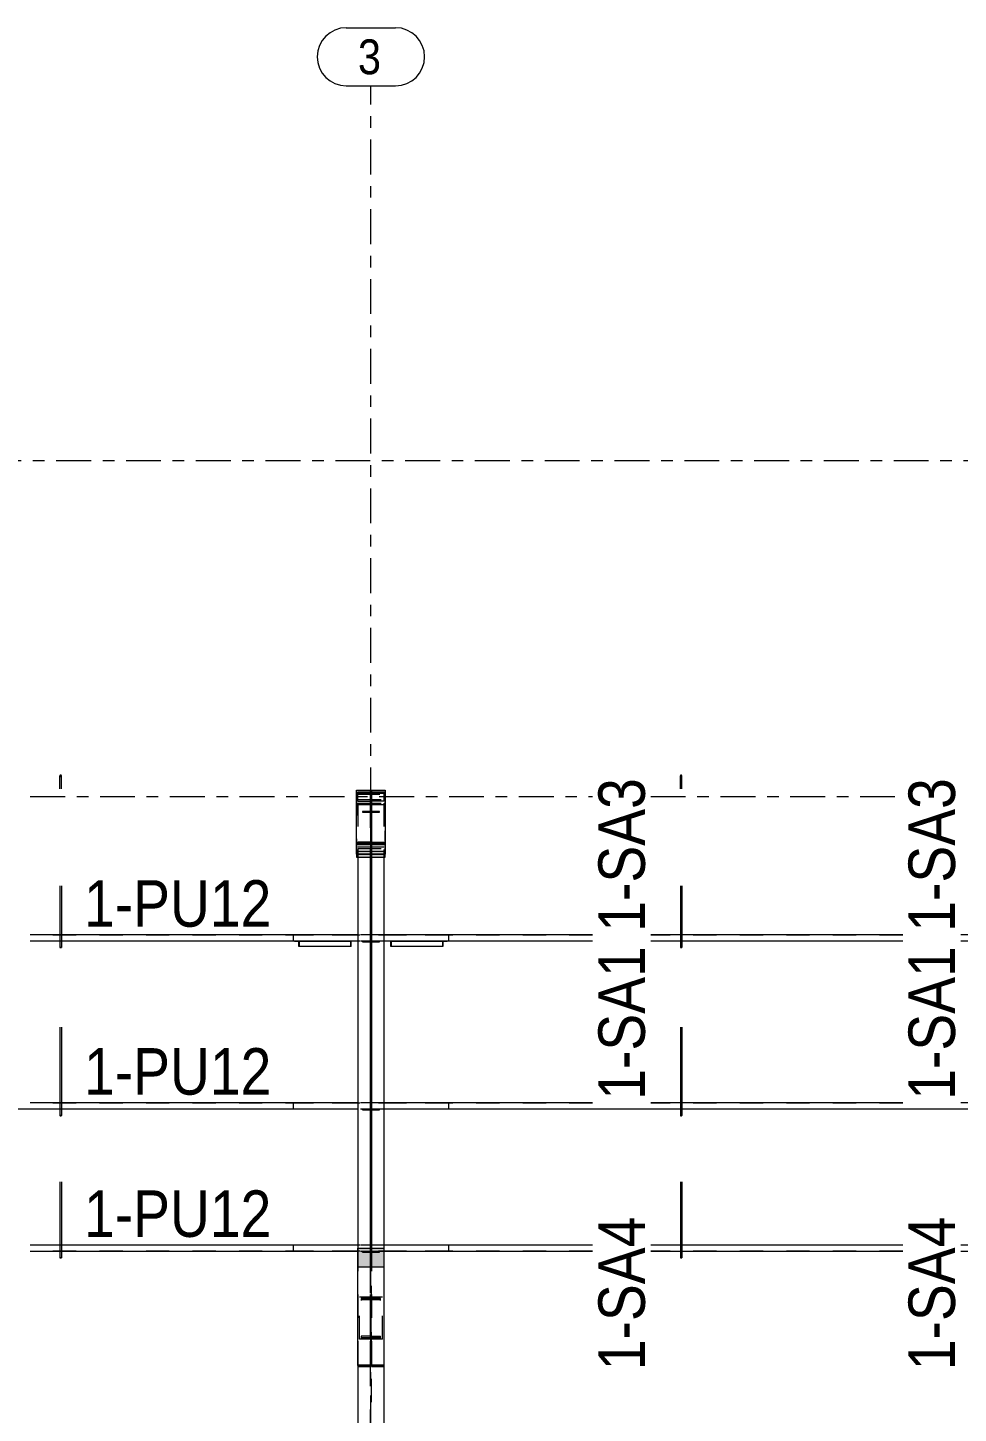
# Model space of a CAD drawing. Header units: millimetres. Extents: x -49 to 1122, y -181 to 639.
# Drawn here: x 713.6 to 793.6, y 69.5 to 188.6 of the extents above; entities that cross this region are included whole.
import ezdxf

# ---------------------------------------------------------------- set-up
doc = ezdxf.new("R2010")
doc.units = ezdxf.units.MM
for name, pattern in [('XKITLINE00', [0]), ('XKITLINE02', [4, 2, -2]), ('XKITLINE03', [6, 3, -1, 1, -1])]:
    doc.linetypes.add(name, pattern=pattern)
for name, color, linetype, lineweight in [('Part', 2, 'Continuous', 0), ('PartMark', 7, 'Continuous', 0), ('S-grid', 1, 'Continuous', 0)]:
    doc.layers.add(name, color=color, linetype=linetype, lineweight=lineweight)
doc.styles.add('ARIAL', font='ARIAL.TTF')

# ---------------------------------------------------------------- blocks, each defined once
blk = doc.blocks.new('*A86')
at = {"layer": 'Part'}
blk.add_hatch(color=3, dxfattribs=at).paths.add_polyline_path([(716.39, 124.35), (716.44, 124.33), (716.46, 124.29), (716.44, 124.24), (716.39, 124.22), (716.34, 124.24), (716.32, 124.29), (716.34, 124.33)], flags=17)
blk = doc.blocks.new('*A89')
at = {"layer": 'Part'}
blk.add_hatch(color=3, dxfattribs=at).paths.add_polyline_path([(743.11, 117.28), (743.11, 83.68), (744.17, 83.68), (744.17, 82.06), (741.94, 82.06), (741.94, 83.68), (743, 83.68), (743, 117.28)], flags=17)
blk = doc.blocks.new('*A90')
at = {"layer": 'Part'}
blk.add_hatch(color=3, dxfattribs=at).paths.add_polyline_path([(740.83, 110.03), (740.83, 110.06), (741.35, 110.06), (741.35, 109.61), (741.32, 109.61), (741.32, 110.03)], flags=17)
blk = doc.blocks.new('*A91')
at = {"layer": 'Part'}
blk.add_hatch(color=3, dxfattribs=at).paths.add_polyline_path([(744.76, 109.61), (744.76, 110.06), (745.28, 110.06), (745.28, 110.03), (744.79, 110.03), (744.79, 109.61)], flags=17)
blk = doc.blocks.new('*A92')
at = {"layer": 'Part'}
blk.add_hatch(color=3, dxfattribs=at).paths.add_polyline_path([(741.83, 117.55), (741.83, 117.82), (744.28, 117.82), (744.28, 117.55)], flags=17)
blk = doc.blocks.new('*A93')
at = {"layer": 'Part'}
blk.add_hatch(color=3, dxfattribs=at).paths.add_polyline_path([(741.83, 117.28), (741.83, 117.55), (744.28, 117.55), (744.28, 117.28)], flags=17)
blk = doc.blocks.new('*A94')
at = {"layer": 'Part'}
blk.add_hatch(color=3, dxfattribs=at).paths.add_polyline_path([(743.01, 117.82), (743.01, 118.44), (743.1, 118.44), (743.1, 117.82)], flags=17)
blk = doc.blocks.new('*A95')
at = {"layer": 'Part'}
blk.add_hatch(color=3, dxfattribs=at).paths.add_polyline_path([(769.72, 124.35), (769.77, 124.33), (769.79, 124.29), (769.77, 124.24), (769.72, 124.22), (769.68, 124.24), (769.66, 124.29), (769.68, 124.33)], flags=17)
blk = doc.blocks.new('*A97')
at = {"layer": 'Part'}
blk.add_hatch(color=3, dxfattribs=at).paths.add_polyline_path([(741.94, 122.76), (741.94, 122.91), (744.17, 122.91), (744.17, 122.76), (743.1, 122.76), (743.1, 118.59), (744.17, 118.59), (744.17, 118.44), (741.94, 118.44), (741.94, 118.59), (743.01, 118.59), (743.01, 122.76)], flags=17)
blk = doc.blocks.new('*A433')
at = {"layer": 'S-grid', "color": 1, "linetype": 'XKITLINE03', "lineweight": 0}
blk.add_line((-10, 151.39), (1096.06, 151.39), dxfattribs=at)
blk = doc.blocks.new('*A434')
at = {"layer": 'S-grid', "color": 1, "linetype": 'XKITLINE03', "lineweight": 0}
for p, q in [((713.77, 122.5), (762.11, 122.5)), ((767.11, 122.5), (788.77, 122.5))]:
    blk.add_line(p, q, dxfattribs=at)
blk = doc.blocks.new('*A796')
at = {"layer": 'Part', "color": 2, "linetype": 'XKITLINE00', "lineweight": 0}
for p, q in [((736.39, 83.39), (736.39, 83.94)), ((741.94, 83.94), (736.39, 83.94)), ((762.11, 83.94), (744.17, 83.94)), ((788.77, 83.94), (767.11, 83.94)), ((821.94, 83.94), (793.77, 83.94)), ((829.72, 83.94), (824.17, 83.94)), ((829.72, 83.94), (829.72, 83.39)), ((736.39, 83.39), (736.39, 83.39)), ((741.94, 83.39), (736.39, 83.39)), ((762.11, 83.39), (744.17, 83.39)), ((788.77, 83.39), (767.11, 83.39)), ((821.94, 83.39), (793.77, 83.39)), ((829.72, 83.39), (824.17, 83.39))]:
    blk.add_line(p, q, dxfattribs=at)
at = {"layer": 'Part', "color": 7, "linetype": 'XKITLINE02', "lineweight": 0}
for p, q in [((762.11, 83.92), (736.39, 83.92)), ((762.11, 83.41), (736.39, 83.41)), ((744.17, 83.94), (741.94, 83.94)), ((788.77, 83.92), (767.11, 83.92)), ((788.77, 83.41), (767.11, 83.41)), ((829.72, 83.92), (793.77, 83.92)), ((829.72, 83.41), (793.77, 83.41)), ((824.17, 83.94), (821.94, 83.94)), ((744.17, 83.39), (741.94, 83.39)), ((824.17, 83.39), (821.94, 83.39))]:
    blk.add_line(p, q, dxfattribs=at)
blk = doc.blocks.new('*A797')
at = {"layer": 'Part', "color": 2, "linetype": 'XKITLINE00', "lineweight": 0}
for p, q in [((736.39, 95.61), (736.39, 96.17)), ((741.94, 96.17), (736.39, 96.17)), ((736.39, 95.61), (736.39, 95.61)), ((741.94, 95.61), (736.39, 95.61)), ((762.11, 96.17), (744.17, 96.17)), ((821.94, 95.61), (744.17, 95.61)), ((788.77, 96.17), (767.11, 96.17)), ((821.94, 96.17), (793.77, 96.17)), ((829.72, 96.17), (824.17, 96.17)), ((829.72, 95.61), (824.17, 95.61)), ((829.72, 96.17), (829.72, 95.61))]:
    blk.add_line(p, q, dxfattribs=at)
at = {"layer": 'Part', "color": 7, "linetype": 'XKITLINE02', "lineweight": 0}
for p, q in [((762.11, 96.15), (736.39, 96.15)), ((829.72, 95.63), (736.39, 95.63)), ((744.17, 96.17), (741.94, 96.17)), ((744.17, 95.61), (741.94, 95.61)), ((788.77, 96.15), (767.11, 96.15)), ((829.72, 96.15), (793.77, 96.15)), ((824.17, 96.17), (821.94, 96.17)), ((824.17, 95.61), (821.94, 95.61))]:
    blk.add_line(p, q, dxfattribs=at)
blk = doc.blocks.new('*A798')
at = {"layer": 'Part', "color": 2, "linetype": 'XKITLINE00', "lineweight": 0}
for p, q in [((736.39, 110.06), (736.39, 110.61)), ((741.94, 110.61), (736.39, 110.61)), ((736.39, 110.06), (736.39, 110.06)), ((736.87, 110.06), (736.39, 110.06)), ((741.94, 110.06), (741.35, 110.06)), ((762.11, 110.61), (744.17, 110.61)), ((744.76, 110.06), (744.17, 110.06)), ((762.11, 110.06), (749.24, 110.06)), ((788.77, 110.61), (767.11, 110.61)), ((788.77, 110.06), (767.11, 110.06)), ((821.94, 110.61), (793.77, 110.61)), ((816.87, 110.06), (793.77, 110.06)), ((821.94, 110.06), (821.35, 110.06)), ((829.72, 110.61), (824.17, 110.61)), ((824.76, 110.06), (824.17, 110.06)), ((829.72, 110.06), (829.24, 110.06)), ((829.72, 110.61), (829.72, 110.06))]:
    blk.add_line(p, q, dxfattribs=at)
at = {"layer": 'Part', "color": 7, "linetype": 'XKITLINE02', "lineweight": 0}
for p, q in [((762.11, 110.59), (736.39, 110.59)), ((762.11, 110.08), (736.39, 110.08)), ((741.35, 110.06), (736.87, 110.06)), ((744.17, 110.61), (741.94, 110.61)), ((744.17, 110.06), (741.94, 110.06)), ((749.24, 110.06), (744.76, 110.06)), ((788.77, 110.59), (767.11, 110.59)), ((788.77, 110.08), (767.11, 110.08)), ((829.72, 110.59), (793.77, 110.59)), ((829.72, 110.08), (793.77, 110.08)), ((821.35, 110.06), (816.87, 110.06)), ((824.17, 110.61), (821.94, 110.61)), ((824.17, 110.06), (821.94, 110.06)), ((829.24, 110.06), (824.76, 110.06))]:
    blk.add_line(p, q, dxfattribs=at)
blk = doc.blocks.new('*A838')
at = {"layer": 'S-grid', "color": 1, "linetype": 'XKITLINE03', "lineweight": 0}
blk.add_line((743.06, -10), (743.06, 183.61), dxfattribs=at)
at = {"layer": 'S-grid', "color": 3, "style": 'ARIAL', "width": 0.85}
blk.add_text('3', height=3, dxfattribs=at).set_placement((741.94, 184.61))
blk = doc.blocks.new('*A841')
at = {"layer": 'Part', "color": 2, "linetype": 'XKITLINE00', "lineweight": 0}
for p, q in [((656.39, 83.39), (656.39, 83.94)), ((661.94, 83.94), (656.39, 83.94)), ((682.11, 83.94), (664.17, 83.94)), ((708.77, 83.94), (687.11, 83.94)), ((741.94, 83.94), (713.77, 83.94)), ((749.72, 83.94), (744.17, 83.94)), ((749.72, 83.94), (749.72, 83.39)), ((656.39, 83.39), (656.39, 83.39)), ((661.94, 83.39), (656.39, 83.39)), ((682.11, 83.39), (664.17, 83.39)), ((708.77, 83.39), (687.11, 83.39)), ((741.94, 83.39), (713.77, 83.39)), ((749.72, 83.39), (744.17, 83.39))]:
    blk.add_line(p, q, dxfattribs=at)
at = {"layer": 'Part', "color": 7, "linetype": 'XKITLINE02', "lineweight": 0}
for p, q in [((682.11, 83.92), (656.39, 83.92)), ((682.11, 83.41), (656.39, 83.41)), ((664.17, 83.94), (661.94, 83.94)), ((708.77, 83.92), (687.11, 83.92)), ((708.77, 83.41), (687.11, 83.41)), ((749.72, 83.92), (713.77, 83.92)), ((749.72, 83.41), (713.77, 83.41)), ((744.17, 83.94), (741.94, 83.94)), ((664.17, 83.39), (661.94, 83.39)), ((744.17, 83.39), (741.94, 83.39))]:
    blk.add_line(p, q, dxfattribs=at)
blk = doc.blocks.new('*A842')
at = {"layer": 'Part', "color": 2, "linetype": 'XKITLINE00', "lineweight": 0}
for p, q in [((656.39, 95.61), (656.39, 96.17)), ((661.94, 96.17), (656.39, 96.17)), ((656.39, 95.61), (656.39, 95.61)), ((661.94, 95.61), (656.39, 95.61)), ((682.11, 96.17), (664.17, 96.17)), ((741.94, 95.61), (664.17, 95.61)), ((708.77, 96.17), (687.11, 96.17)), ((741.94, 96.17), (713.77, 96.17)), ((749.72, 96.17), (744.17, 96.17)), ((749.72, 95.61), (744.17, 95.61)), ((749.72, 96.17), (749.72, 95.61))]:
    blk.add_line(p, q, dxfattribs=at)
at = {"layer": 'Part', "color": 7, "linetype": 'XKITLINE02', "lineweight": 0}
for p, q in [((682.11, 96.15), (656.39, 96.15)), ((749.72, 95.63), (656.39, 95.63)), ((664.17, 96.17), (661.94, 96.17)), ((664.17, 95.61), (661.94, 95.61)), ((708.77, 96.15), (687.11, 96.15)), ((749.72, 96.15), (713.77, 96.15)), ((744.17, 96.17), (741.94, 96.17)), ((744.17, 95.61), (741.94, 95.61))]:
    blk.add_line(p, q, dxfattribs=at)
blk = doc.blocks.new('*A843')
at = {"layer": 'Part', "color": 2, "linetype": 'XKITLINE00', "lineweight": 0}
for p, q in [((656.39, 110.06), (656.39, 110.61)), ((661.94, 110.61), (656.39, 110.61)), ((656.39, 110.06), (656.39, 110.06)), ((656.87, 110.06), (656.39, 110.06)), ((661.94, 110.06), (661.35, 110.06)), ((682.11, 110.61), (664.17, 110.61)), ((664.76, 110.06), (664.17, 110.06)), ((682.11, 110.06), (669.24, 110.06)), ((708.77, 110.61), (687.11, 110.61)), ((708.77, 110.06), (687.11, 110.06)), ((741.94, 110.61), (713.77, 110.61)), ((736.87, 110.06), (713.77, 110.06)), ((741.94, 110.06), (741.35, 110.06)), ((749.72, 110.61), (744.17, 110.61)), ((744.76, 110.06), (744.17, 110.06)), ((749.72, 110.06), (749.24, 110.06)), ((749.72, 110.61), (749.72, 110.06))]:
    blk.add_line(p, q, dxfattribs=at)
at = {"layer": 'Part', "color": 7, "linetype": 'XKITLINE02', "lineweight": 0}
for p, q in [((682.11, 110.59), (656.39, 110.59)), ((682.11, 110.08), (656.39, 110.08)), ((661.35, 110.06), (656.87, 110.06)), ((664.17, 110.61), (661.94, 110.61)), ((664.17, 110.06), (661.94, 110.06)), ((669.24, 110.06), (664.76, 110.06)), ((708.77, 110.59), (687.11, 110.59)), ((708.77, 110.08), (687.11, 110.08)), ((749.72, 110.59), (713.77, 110.59)), ((749.72, 110.08), (713.77, 110.08)), ((741.35, 110.06), (736.87, 110.06)), ((744.17, 110.61), (741.94, 110.61)), ((744.17, 110.06), (741.94, 110.06)), ((749.24, 110.06), (744.76, 110.06))]:
    blk.add_line(p, q, dxfattribs=at)
blk = doc.blocks.new('*A852')
at = {"layer": 'Part', "color": 2, "linetype": 'XKITLINE00', "lineweight": 0}
for p, q in [((716.34, 124.33), (716.32, 124.29)), ((716.32, 123.18), (716.32, 124.29)), ((716.32, 124.29), (716.34, 124.24)), ((716.39, 124.35), (716.34, 124.33)), ((716.34, 124.24), (716.39, 124.22)), ((716.44, 124.33), (716.39, 124.35)), ((716.39, 124.22), (716.44, 124.24)), ((716.46, 124.29), (716.44, 124.33)), ((716.44, 124.24), (716.46, 124.29)), ((716.46, 123.18), (716.46, 124.29))]:
    blk.add_line(p, q, dxfattribs=at)
blk = doc.blocks.new('*A853')
at = {"layer": 'Part', "color": 2, "linetype": 'XKITLINE00', "lineweight": 0}
for p, q in [((716.32, 114.84), (716.32, 110.61)), ((716.46, 114.84), (716.46, 110.61)), ((716.32, 110.06), (716.32, 109.51)), ((716.46, 110.06), (716.46, 109.51)), ((716.34, 109.52), (716.32, 109.51)), ((716.32, 109.51), (716.34, 109.51)), ((716.39, 109.52), (716.34, 109.52)), ((716.34, 109.51), (716.39, 109.51)), ((716.44, 109.52), (716.39, 109.52)), ((716.39, 109.51), (716.44, 109.51)), ((716.46, 109.51), (716.44, 109.52)), ((716.44, 109.51), (716.46, 109.51))]:
    blk.add_line(p, q, dxfattribs=at)
at = {"layer": 'Part', "color": 7, "linetype": 'XKITLINE02', "lineweight": 0}
for p, q in [((716.32, 110.61), (716.32, 110.06)), ((716.46, 110.61), (716.46, 110.06))]:
    blk.add_line(p, q, dxfattribs=at)
blk = doc.blocks.new('*A856')
at = {"layer": 'Part', "color": 7, "linetype": 'XKITLINE02', "lineweight": 0}
for p, q in [((743.89, 79.35), (742.22, 79.35)), ((742.22, 79.35), (742.22, 79.16)), ((742.22, 79.25), (743.02, 79.25)), ((743.02, 79.25), (743.02, 76.01)), ((743.09, 76.01), (743.09, 79.25)), ((743.09, 79.25), (743.89, 79.25)), ((743.89, 79.16), (743.89, 79.35)), ((743.02, 76.1), (742.22, 76.1)), ((742.22, 76.1), (742.22, 75.9)), ((742.22, 76), (743.89, 76)), ((743.09, 76.1), (743.89, 76.1)), ((743.89, 75.9), (743.89, 76.1))]:
    blk.add_line(p, q, dxfattribs=at)
blk = doc.blocks.new('*A857')
at = {"layer": 'Part', "color": 7, "linetype": 'XKITLINE02', "lineweight": 0}
for p, q in [((741.94, 121.94), (741.94, 117.28)), ((741.94, 121.94), (744.17, 121.94)), ((741.94, 121.81), (743, 121.81)), ((743, 121.81), (743, 22.44)), ((743.11, 22.44), (743.11, 121.81)), ((743.11, 121.81), (744.17, 121.81)), ((744.17, 121.94), (744.17, 117.28)), ((741.94, 118.18), (743, 118.18)), ((741.94, 118.05), (744.17, 118.05)), ((743.11, 118.18), (744.17, 118.18)), ((741.94, 83.68), (741.94, 73.59)), ((744.17, 83.68), (744.17, 73.59)), ((744.17, 22.44), (741.94, 22.44))]:
    blk.add_line(p, q, dxfattribs=at)
at = {"layer": 'Part', "color": 2, "linetype": 'XKITLINE00', "lineweight": 0}
for p, q in [((741.94, 117.28), (741.94, 83.68)), ((744.17, 117.28), (744.17, 83.68)), ((741.94, 73.59), (741.94, 22.44)), ((744.17, 73.59), (744.17, 22.44))]:
    blk.add_line(p, q, dxfattribs=at)
blk = doc.blocks.new('*A858')
at = {"layer": 'Part', "color": 7, "linetype": 'XKITLINE02', "lineweight": 0}
for p, q in [((743, 117.96), (743, 117.28)), ((743, 117.96), (743.11, 117.96)), ((743.11, 117.96), (743.11, 117.28)), ((743, 117.89), (743.11, 117.89)), ((743, 83.68), (743, 73.61)), ((743.11, 83.68), (743.11, 73.61)), ((744.17, 73.61), (741.94, 73.61))]:
    blk.add_line(p, q, dxfattribs=at)
at = {"layer": 'Part', "color": 2, "linetype": 'XKITLINE00', "lineweight": 0}
for p, q in [((743, 117.28), (743, 83.68)), ((743, 117.28), (743.11, 117.28)), ((743.11, 117.28), (743.11, 83.68)), ((741.94, 73.59), (741.94, 83.68)), ((741.94, 83.68), (743, 83.68)), ((743.11, 83.68), (744.17, 83.68)), ((744.17, 83.68), (744.17, 73.59)), ((741.94, 82.06), (744.17, 82.06)), ((744.17, 73.59), (741.94, 73.59))]:
    blk.add_line(p, q, dxfattribs=at)
blk = doc.blocks.new('*A860')
at = {"layer": 'Part', "color": 7, "linetype": 'XKITLINE02', "lineweight": 0}
for p, q in [((743.78, 95.61), (742.33, 95.61)), ((742.33, 95.56), (742.33, 95.61)), ((742.33, 95.56), (743.78, 95.56)), ((743.78, 95.56), (743.78, 95.61))]:
    blk.add_line(p, q, dxfattribs=at)
blk = doc.blocks.new('*A861')
at = {"layer": 'Part', "color": 7, "linetype": 'XKITLINE02', "lineweight": 0}
for p, q in [((743.03, 95.56), (743.08, 95.56)), ((743.03, 94.44), (743.03, 95.56)), ((743.03, 95.56), (743.08, 95.56)), ((743.08, 94.44), (743.08, 95.56)), ((743.03, 94.44), (743.08, 94.44))]:
    blk.add_line(p, q, dxfattribs=at)
blk = doc.blocks.new('*A862')
at = {"layer": 'Part', "color": 7, "linetype": 'XKITLINE02', "lineweight": 0}
for p, q in [((743.78, 83.39), (742.33, 83.39)), ((742.33, 83.33), (742.33, 83.39)), ((742.33, 83.33), (743.78, 83.33)), ((743.78, 83.33), (743.78, 83.39))]:
    blk.add_line(p, q, dxfattribs=at)
blk = doc.blocks.new('*A863')
at = {"layer": 'Part', "color": 7, "linetype": 'XKITLINE02', "lineweight": 0}
for p, q in [((743.03, 83.33), (743.08, 83.33)), ((743.03, 82.22), (743.03, 83.33)), ((743.03, 83.33), (743.08, 83.33)), ((743.03, 82.22), (743.08, 82.22)), ((743.08, 82.22), (743.08, 83.33))]:
    blk.add_line(p, q, dxfattribs=at)
blk = doc.blocks.new('*A864')
at = {"layer": 'Part', "color": 7, "linetype": 'XKITLINE02', "lineweight": 0}
for p, q in [((743.03, 79.61), (743.03, 79.26)), ((743.08, 79.3), (743.03, 79.3)), ((743.08, 79.61), (743.08, 79.26))]:
    blk.add_line(p, q, dxfattribs=at)
blk = doc.blocks.new('*A865')
at = {"layer": 'Part', "color": 7, "linetype": 'XKITLINE02', "lineweight": 0}
for p, q in [((742.06, 75.85), (742.06, 79.46)), ((744.06, 79.46), (742.06, 79.46)), ((744.06, 75.85), (744.06, 79.46)), ((744.06, 75.85), (742.06, 75.85))]:
    blk.add_line(p, q, dxfattribs=at)
blk = doc.blocks.new('*A866')
at = {"layer": 'Part', "color": 7, "linetype": 'XKITLINE02', "lineweight": 0}
for p, q in [((743, 73.61), (742, 73.61)), ((742, 73.61), (742, 73.5)), ((742, 73.5), (743, 73.5)), ((742.83, 73.61), (742.83, 73.5)), ((743, 73.5), (743, 73.61))]:
    blk.add_line(p, q, dxfattribs=at)
blk = doc.blocks.new('*A867')
at = {"layer": 'Part', "color": 7, "linetype": 'XKITLINE02', "lineweight": 0}
for p, q in [((744.11, 73.61), (743.11, 73.61)), ((743.11, 73.61), (743.11, 73.5)), ((743.11, 73.5), (744.11, 73.5)), ((743.28, 73.61), (743.28, 73.5)), ((744.11, 73.5), (744.11, 73.61))]:
    blk.add_line(p, q, dxfattribs=at)
blk = doc.blocks.new('*A868')
at = {"layer": 'Part', "color": 2, "linetype": 'XKITLINE00', "lineweight": 0}
for p, q in [((769.66, 89.37), (769.66, 83.94)), ((769.79, 89.37), (769.79, 83.94)), ((769.66, 83.39), (769.66, 82.85)), ((769.66, 82.85), (769.68, 82.84)), ((769.68, 82.85), (769.66, 82.85)), ((769.72, 82.85), (769.68, 82.85)), ((769.68, 82.84), (769.72, 82.84)), ((769.77, 82.85), (769.72, 82.85)), ((769.72, 82.84), (769.77, 82.84)), ((769.77, 82.84), (769.79, 82.85)), ((769.79, 82.85), (769.77, 82.85)), ((769.79, 83.39), (769.79, 82.85))]:
    blk.add_line(p, q, dxfattribs=at)
at = {"layer": 'Part', "color": 7, "linetype": 'XKITLINE02', "lineweight": 0}
for p, q in [((769.66, 83.94), (769.66, 83.39)), ((769.79, 83.94), (769.79, 83.39))]:
    blk.add_line(p, q, dxfattribs=at)
blk = doc.blocks.new('*A869')
at = {"layer": 'Part', "color": 2, "linetype": 'XKITLINE00', "lineweight": 0}
for p, q in [((769.66, 102.68), (769.66, 96.17)), ((769.79, 102.68), (769.79, 96.17)), ((769.66, 95.61), (769.66, 95.07)), ((769.79, 95.61), (769.79, 95.07)), ((769.66, 95.07), (769.68, 95.06)), ((769.68, 95.07), (769.66, 95.07)), ((769.72, 95.07), (769.68, 95.07)), ((769.68, 95.06), (769.72, 95.06)), ((769.77, 95.07), (769.72, 95.07)), ((769.72, 95.06), (769.77, 95.06)), ((769.77, 95.06), (769.79, 95.07)), ((769.79, 95.07), (769.77, 95.07))]:
    blk.add_line(p, q, dxfattribs=at)
at = {"layer": 'Part', "color": 7, "linetype": 'XKITLINE02', "lineweight": 0}
for p, q in [((769.66, 96.17), (769.66, 95.61)), ((769.79, 96.17), (769.79, 95.61))]:
    blk.add_line(p, q, dxfattribs=at)
blk = doc.blocks.new('*A872')
at = {"layer": 'Part', "color": 7, "linetype": 'XKITLINE02', "lineweight": 0}
for p, q in [((743.78, 110.06), (742.33, 110.06)), ((742.33, 110), (742.33, 110.06)), ((742.33, 110), (743.78, 110)), ((743.78, 110), (743.78, 110.06))]:
    blk.add_line(p, q, dxfattribs=at)
blk = doc.blocks.new('*A873')
at = {"layer": 'Part', "color": 7, "linetype": 'XKITLINE02', "lineweight": 0}
for p, q in [((743.03, 110), (743.08, 110)), ((743.03, 108.89), (743.03, 110)), ((743.03, 110), (743.08, 110)), ((743.08, 108.89), (743.08, 110)), ((743.03, 108.89), (743.08, 108.89))]:
    blk.add_line(p, q, dxfattribs=at)
blk = doc.blocks.new('*A874')
at = {"layer": 'Part', "color": 7, "linetype": 'XKITLINE02', "lineweight": 0}
for p, q in [((743.78, 121.22), (742.33, 121.22)), ((742.33, 121.22), (742.33, 121.16)), ((742.33, 121.16), (743.78, 121.16)), ((743.78, 121.16), (743.78, 121.22))]:
    blk.add_line(p, q, dxfattribs=at)
blk = doc.blocks.new('*A875')
at = {"layer": 'Part', "color": 7, "linetype": 'XKITLINE02', "lineweight": 0}
for p, q in [((743, 122.7), (743, 121.22)), ((743.11, 122.7), (743, 122.7)), ((743, 122.03), (743.11, 122.03)), ((743, 121.77), (743.11, 121.77)), ((743.11, 121.22), (743.11, 122.7)), ((743, 121.22), (743.11, 121.22)), ((743.11, 121.22), (743, 121.22))]:
    blk.add_line(p, q, dxfattribs=at)
blk = doc.blocks.new('*A876')
at = {"layer": 'Part', "color": 2, "linetype": 'XKITLINE00', "lineweight": 0}
for p, q in [((736.5, 110.03), (736.5, 110.06)), ((740.83, 110.03), (736.5, 110.03)), ((741.35, 110.06), (736.87, 110.06)), ((736.87, 109.61), (736.87, 110.03)), ((741.32, 109.61), (736.87, 109.61)), ((740.83, 110.03), (740.83, 110.06)), ((741.32, 110.03), (740.83, 110.03)), ((741.32, 109.61), (741.32, 110.03)), ((741.35, 109.61), (741.32, 109.61)), ((741.35, 109.61), (741.35, 110.06))]:
    blk.add_line(p, q, dxfattribs=at)
at = {"layer": 'Part', "color": 7, "linetype": 'XKITLINE02', "lineweight": 0}
for p, q in [((736.87, 110.06), (736.5, 110.06)), ((736.89, 109.61), (736.87, 109.61)), ((736.89, 110.06), (736.89, 109.61))]:
    blk.add_line(p, q, dxfattribs=at)
blk = doc.blocks.new('*A877')
at = {"layer": 'Part', "color": 2, "linetype": 'XKITLINE00', "lineweight": 0}
for p, q in [((744.76, 109.61), (744.76, 110.06)), ((744.76, 110.06), (745.28, 110.06)), ((749.25, 109.61), (744.76, 109.61)), ((749.61, 110.03), (744.79, 110.03)), ((744.79, 110.03), (744.79, 109.61)), ((749.24, 110.06), (745.28, 110.06)), ((745.28, 110.06), (745.28, 110.03)), ((749.25, 110.03), (749.25, 109.61)), ((749.61, 110.06), (749.61, 110.03))]:
    blk.add_line(p, q, dxfattribs=at)
at = {"layer": 'Part', "color": 7, "linetype": 'XKITLINE02', "lineweight": 0}
for p, q in [((749.23, 109.61), (749.23, 110.06)), ((749.23, 110.06), (749.61, 110.06)), ((749.61, 110.03), (749.25, 110.03))]:
    blk.add_line(p, q, dxfattribs=at)
blk = doc.blocks.new('*A878')
at = {"layer": 'Part', "color": 2, "linetype": 'XKITLINE00', "lineweight": 0}
for p, q in [((741.83, 117.55), (741.83, 123.06)), ((741.83, 123.06), (744.28, 123.06)), ((744.28, 123.06), (744.28, 117.55)), ((741.83, 117.82), (744.28, 117.82)), ((744.28, 117.55), (741.83, 117.55))]:
    blk.add_line(p, q, dxfattribs=at)
at = {"layer": 'Part', "color": 7, "linetype": 'XKITLINE02', "lineweight": 0}
blk.add_line((741.83, 122.88), (744.28, 122.88), dxfattribs=at)
blk = doc.blocks.new('*A879')
at = {"layer": 'Part', "color": 7, "linetype": 'XKITLINE02', "lineweight": 0}
for p, q in [((741.83, 122.88), (741.83, 117.55)), ((744.28, 122.88), (741.83, 122.88)), ((744.28, 117.55), (744.28, 122.88)), ((741.83, 122.7), (744.28, 122.7))]:
    blk.add_line(p, q, dxfattribs=at)
at = {"layer": 'Part', "color": 2, "linetype": 'XKITLINE00', "lineweight": 0}
for p, q in [((741.83, 117.55), (741.83, 117.28)), ((741.83, 117.55), (744.28, 117.55)), ((741.83, 117.28), (744.28, 117.28)), ((744.28, 117.28), (744.28, 117.55))]:
    blk.add_line(p, q, dxfattribs=at)
blk = doc.blocks.new('*A880')
at = {"layer": 'Part', "color": 2, "linetype": 'XKITLINE00', "lineweight": 0}
for p, q in [((743, 123.06), (743, 122.91)), ((743, 123.06), (743.11, 123.06)), ((743.11, 123.06), (743.11, 122.91))]:
    blk.add_line(p, q, dxfattribs=at)
at = {"layer": 'Part', "color": 7, "linetype": 'XKITLINE02', "lineweight": 0}
for p, q in [((743, 122.91), (743, 122.26)), ((743.11, 122.91), (743.11, 122.26)), ((743.11, 122.42), (743, 122.42)), ((743, 122.34), (743.11, 122.34)), ((743.11, 122.26), (743, 122.26))]:
    blk.add_line(p, q, dxfattribs=at)
blk = doc.blocks.new('*A881')
at = {"layer": 'Part', "color": 2, "linetype": 'XKITLINE00', "lineweight": 0}
for p, q in [((743.01, 118.44), (743.01, 117.82)), ((743.01, 118.44), (743.1, 118.44)), ((743.1, 118.44), (743.1, 117.82)), ((743.1, 117.82), (743.01, 117.82))]:
    blk.add_line(p, q, dxfattribs=at)
at = {"layer": 'Part', "color": 7, "linetype": 'XKITLINE02', "lineweight": 0}
for p, q in [((743.01, 118.38), (743.1, 118.38)), ((743.01, 118.27), (743.1, 118.27))]:
    blk.add_line(p, q, dxfattribs=at)
blk = doc.blocks.new('*A882')
at = {"layer": 'Part', "color": 2, "linetype": 'XKITLINE00', "lineweight": 0}
for p, q in [((769.68, 124.33), (769.66, 124.29)), ((769.66, 123.18), (769.66, 124.29)), ((769.66, 124.29), (769.68, 124.24)), ((769.72, 124.35), (769.68, 124.33)), ((769.68, 124.24), (769.72, 124.22)), ((769.77, 124.33), (769.72, 124.35)), ((769.72, 124.22), (769.77, 124.24)), ((769.79, 124.29), (769.77, 124.33)), ((769.77, 124.24), (769.79, 124.29)), ((769.79, 123.18), (769.79, 124.29))]:
    blk.add_line(p, q, dxfattribs=at)
blk = doc.blocks.new('*A883')
at = {"layer": 'Part', "color": 2, "linetype": 'XKITLINE00', "lineweight": 0}
for p, q in [((769.66, 114.84), (769.66, 110.61)), ((769.79, 114.84), (769.79, 110.61)), ((769.66, 110.06), (769.66, 109.51)), ((769.79, 110.06), (769.79, 109.51)), ((769.68, 109.52), (769.66, 109.51)), ((769.66, 109.51), (769.68, 109.51)), ((769.72, 109.52), (769.68, 109.52)), ((769.68, 109.51), (769.72, 109.51)), ((769.77, 109.52), (769.72, 109.52)), ((769.72, 109.51), (769.77, 109.51)), ((769.79, 109.51), (769.77, 109.52)), ((769.77, 109.51), (769.79, 109.51))]:
    blk.add_line(p, q, dxfattribs=at)
at = {"layer": 'Part', "color": 7, "linetype": 'XKITLINE02', "lineweight": 0}
for p, q in [((769.66, 110.61), (769.66, 110.06)), ((769.79, 110.61), (769.79, 110.06))]:
    blk.add_line(p, q, dxfattribs=at)
blk = doc.blocks.new('*A886')
at = {"layer": 'Part', "color": 2, "linetype": 'XKITLINE00', "lineweight": 0}
for p, q in [((741.94, 122.76), (741.94, 122.91)), ((741.94, 122.91), (744.17, 122.91)), ((741.94, 122.12), (741.94, 122.76)), ((741.94, 122.76), (743.01, 122.76)), ((743.01, 122.76), (743.01, 118.59)), ((743.1, 122.76), (743.1, 118.59)), ((744.17, 122.76), (743.1, 122.76)), ((744.17, 122.91), (744.17, 122.12)), ((741.94, 122.12), (743.01, 122.12)), ((744.17, 122.12), (743.1, 122.12)), ((743.01, 118.59), (741.94, 118.59)), ((741.94, 118.59), (741.94, 118.36)), ((741.94, 118.44), (744.17, 118.44)), ((743.01, 118.36), (741.94, 118.36)), ((743.1, 118.59), (744.17, 118.59)), ((744.17, 118.36), (743.1, 118.36)), ((744.17, 118.59), (744.17, 118.36))]:
    blk.add_line(p, q, dxfattribs=at)
at = {"layer": 'Part', "color": 7, "linetype": 'XKITLINE02', "lineweight": 0}
for p, q in [((741.94, 122.24), (744.17, 122.24)), ((741.94, 118.49), (743.01, 118.49)), ((743.01, 118.59), (743.01, 118.49)), ((743.1, 118.36), (743.01, 118.36)), ((743.1, 118.49), (743.1, 118.59)), ((744.17, 118.49), (743.1, 118.49))]:
    blk.add_line(p, q, dxfattribs=at)
blk = doc.blocks.new('*A961')
at = {"layer": 'Part', "color": 2, "linetype": 'XKITLINE00', "lineweight": 0}
for p, q in [((716.32, 89.37), (716.32, 83.94)), ((716.46, 89.37), (716.46, 83.94)), ((716.32, 83.39), (716.32, 82.85)), ((716.32, 82.85), (716.34, 82.84)), ((716.34, 82.85), (716.32, 82.85)), ((716.39, 82.85), (716.34, 82.85)), ((716.34, 82.84), (716.39, 82.84)), ((716.44, 82.85), (716.39, 82.85)), ((716.39, 82.84), (716.44, 82.84)), ((716.44, 82.84), (716.46, 82.85)), ((716.46, 82.85), (716.44, 82.85)), ((716.46, 83.39), (716.46, 82.85))]:
    blk.add_line(p, q, dxfattribs=at)
at = {"layer": 'Part', "color": 7, "linetype": 'XKITLINE02', "lineweight": 0}
for p, q in [((716.32, 83.94), (716.32, 83.39)), ((716.46, 83.94), (716.46, 83.39))]:
    blk.add_line(p, q, dxfattribs=at)
blk = doc.blocks.new('*A962')
at = {"layer": 'Part', "color": 2, "linetype": 'XKITLINE00', "lineweight": 0}
for p, q in [((716.32, 102.68), (716.32, 96.17)), ((716.46, 102.68), (716.46, 96.17)), ((716.32, 95.61), (716.32, 95.07)), ((716.46, 95.61), (716.46, 95.07)), ((716.32, 95.07), (716.34, 95.06)), ((716.34, 95.07), (716.32, 95.07)), ((716.39, 95.07), (716.34, 95.07)), ((716.34, 95.06), (716.39, 95.06)), ((716.44, 95.07), (716.39, 95.07)), ((716.39, 95.06), (716.44, 95.06)), ((716.44, 95.06), (716.46, 95.07)), ((716.46, 95.07), (716.44, 95.07))]:
    blk.add_line(p, q, dxfattribs=at)
at = {"layer": 'Part', "color": 7, "linetype": 'XKITLINE02', "lineweight": 0}
for p, q in [((716.32, 96.17), (716.32, 95.61)), ((716.46, 96.17), (716.46, 95.61))]:
    blk.add_line(p, q, dxfattribs=at)
blk = doc.blocks.new('*A963')
at = {"layer": 'S-grid', "color": 1, "linetype": 'XKITLINE00', "lineweight": 0}
for p, q in [((740.94, 188.61), (745.17, 188.61)), ((740.94, 183.61), (745.17, 183.61))]:
    blk.add_line(p, q, dxfattribs=at)
for centre, start, end in [((740.94, 186.11), 90, 270), ((745.17, 186.11), 270, 90)]:
    blk.add_arc(centre, 2.5, start, end, dxfattribs=at)
blk = doc.blocks.new('*A2609')
at = {"layer": 'PartMark', "color": 3, "style": 'ARIAL', "width": 0.85}
blk.add_text('1-SA3', height=4, rotation=90.0002, dxfattribs=at).set_placement((766.61, 110.88))
blk = doc.blocks.new('*A2610')
at = {"layer": 'PartMark', "color": 3, "style": 'ARIAL', "width": 0.85}
blk.add_text('1-SA3', height=4, rotation=90.0002, dxfattribs=at).set_placement((793.27, 110.88))
blk = doc.blocks.new('*A2623')
at = {"layer": 'PartMark', "color": 3, "style": 'ARIAL', "width": 0.85}
blk.add_text('1-PU12', height=4, dxfattribs=at).set_placement((718.39, 84.64))
blk = doc.blocks.new('*A2624')
at = {"layer": 'PartMark', "color": 3, "style": 'ARIAL', "width": 0.85}
blk.add_text('1-PU12', height=4, dxfattribs=at).set_placement((718.39, 96.87))
blk = doc.blocks.new('*A2625')
at = {"layer": 'PartMark', "color": 3, "style": 'ARIAL', "width": 0.85}
blk.add_text('1-PU12', height=4, dxfattribs=at).set_placement((718.39, 111.31))
blk = doc.blocks.new('*A2631')
at = {"layer": 'PartMark', "color": 3, "style": 'ARIAL', "width": 0.85}
blk.add_text('1-SA4', height=4, rotation=90.0002, dxfattribs=at).set_placement((766.61, 73.18))
blk = doc.blocks.new('*A2632')
at = {"layer": 'PartMark', "color": 3, "style": 'ARIAL', "width": 0.85}
blk.add_text('1-SA1', height=4, rotation=90.0002, dxfattribs=at).set_placement((766.61, 96.43))
blk = doc.blocks.new('*A2633')
at = {"layer": 'PartMark', "color": 3, "style": 'ARIAL', "width": 0.85}
blk.add_text('1-SA4', height=4, rotation=90.0002, dxfattribs=at).set_placement((793.27, 73.18))
blk = doc.blocks.new('*A2634')
at = {"layer": 'PartMark', "color": 3, "style": 'ARIAL', "width": 0.85}
blk.add_text('1-SA1', height=4, rotation=90.0002, dxfattribs=at).set_placement((793.27, 96.43))

msp = doc.modelspace()

# ---------------------------------------------------------------- block references
at = {"lineweight": 0}
for name in ['*A963', '*A838', '*A433', '*A434', '*A86', '*A852', '*A95', '*A882', '*A878', '*A879', '*A97', '*A886', '*A880', '*A2609', '*A2610', '*A857', '*A875', '*A874', '*A858', '*A94', '*A881', '*A92', '*A93', '*A89', '*A853', '*A2625', '*A883', '*A843', '*A798', '*A876', '*A90', '*A872', '*A873', '*A91', '*A877', '*A2632', '*A2634', '*A962', '*A869', '*A2624', '*A842', '*A797', '*A860', '*A861', '*A961', '*A868', '*A2623', '*A2631', '*A2633', '*A841', '*A796', '*A862', '*A863', '*A865', '*A856', '*A864', '*A866', '*A867']:
    msp.add_blockref(name, (0, 0), dxfattribs=at)

doc.saveas('drawing.dxf')
